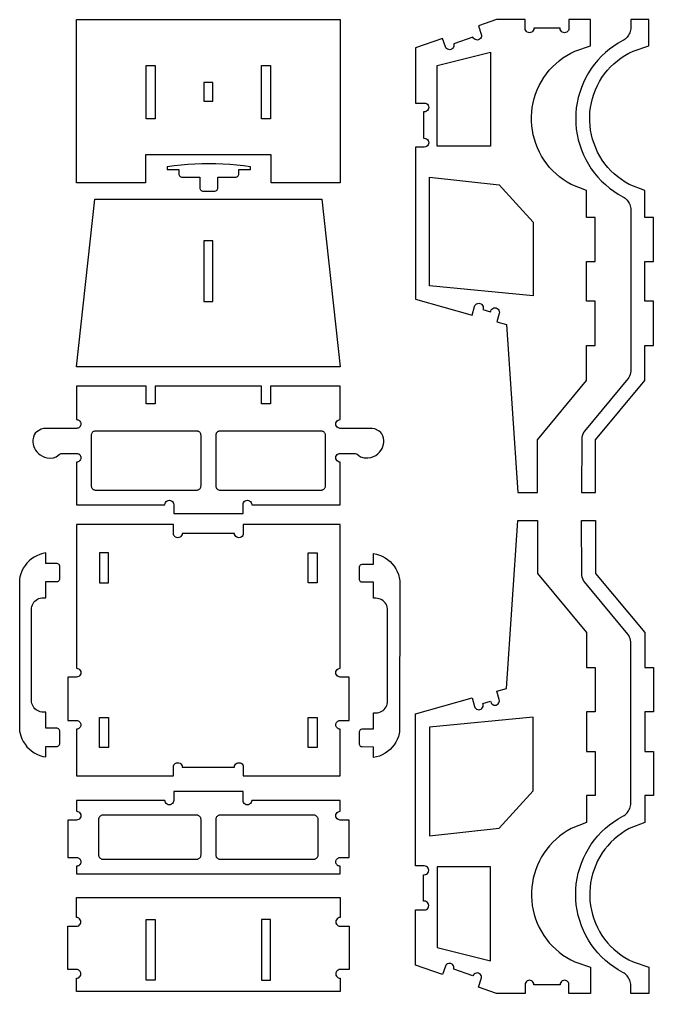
# Model space of a CAD drawing. Extents: x -851 to -288, y 134 to 465.
# Drawn here: x -503.3 to -287.6, y 133.9 to 465.1 of the extents above; entities that cross this region are included whole.
import ezdxf

# ---------------------------------------------------------------- set-up
doc = ezdxf.new("R2010")
doc.units = 0
doc.header["$MEASUREMENT"] = 0
doc.layers.get('0').update_dxf_attribs({"linetype": 'CONTINUOUS'})
doc.layers.get('DEFPOINTS').update_dxf_attribs({"color": 18, "linetype": 'CONTINUOUS'})

msp = doc.modelspace()

# ---------------------------------------------------------------- linework, layer by layer
for points in [[(-417.7, 409.6), (-417.7, 419.11), (-460.45, 419.11), (-460.45, 409.6), (-483.93, 409.6), (-483.93, 465.14), (-394.21, 465.14), (-394.21, 409.6)], [(-328.51, 461.39), (-328.75, 461.08), (-329.06, 460.84), (-329.42, 460.69), (-329.81, 460.64), (-330.2, 460.69), (-330.56, 460.84), (-330.87, 461.08), (-331.11, 461.39), (-331.26, 461.75), (-331.31, 462.14), (-331.31, 465.14), (-341.02, 465.14), (-347.2, 462.98), (-346.21, 460.15), (-346.13, 459.76), (-346.15, 459.37), (-346.27, 459), (-346.49, 458.67), (-346.78, 458.41), (-347.13, 458.24), (-347.51, 458.16), (-347.9, 458.18), (-348.28, 458.3), (-348.6, 458.52), (-348.86, 458.81), (-349.04, 459.16), (-355.61, 456.86), (-355.53, 456.48), (-355.55, 456.09), (-355.68, 455.72), (-355.89, 455.39), (-356.18, 455.13), (-356.53, 454.95), (-356.92, 454.87), (-357.31, 454.89), (-357.68, 455.02), (-358.01, 455.23), (-358.27, 455.52), (-358.44, 455.87), (-359.43, 458.7), (-368.62, 455.49), (-368.62, 436.73), (-365.62, 436.73), (-365.23, 436.68), (-364.87, 436.53), (-364.56, 436.29), (-364.32, 435.98), (-364.17, 435.62), (-364.12, 435.23), (-364.17, 434.84), (-364.32, 434.48), (-364.56, 434.17), (-364.87, 433.93), (-365.23, 433.78), (-365.62, 433.73), (-365.85, 433.73), (-365.85, 424.74), (-365.62, 424.74), (-365.23, 424.69), (-364.87, 424.54), (-364.56, 424.3), (-364.32, 423.99), (-364.17, 423.63), (-364.12, 423.24), (-364.17, 422.85), (-364.32, 422.49), (-364.56, 422.18), (-364.87, 421.94), (-365.23, 421.79), (-365.62, 421.74), (-368.62, 421.74), (-368.62, 370.01), (-349.32, 364.63), (-348.52, 367.52), (-348.36, 367.88), (-348.12, 368.19), (-347.81, 368.43), (-347.44, 368.57), (-347.06, 368.62), (-346.67, 368.57), (-346.31, 368.41), (-346, 368.17), (-345.76, 367.86), (-345.62, 367.49), (-345.57, 367.11), (-345.63, 366.72), (-345.69, 366.5), (-343.06, 365.76), (-343, 365.99), (-342.84, 366.35), (-342.6, 366.66), (-342.29, 366.89), (-341.93, 367.04), (-341.54, 367.08), (-341.15, 367.03), (-340.79, 366.88), (-340.48, 366.63), (-340.25, 366.32), (-340.1, 365.96), (-340.05, 365.57), (-340.11, 365.18), (-340.91, 362.29), (-337.61, 361.37), (-333.81, 304.29), (-327.13, 304.29), (-327.13, 322.25), (-310.42, 342.35), (-310.42, 354.3), (-307.42, 354.3), (-307.42, 369.3), (-310.42, 369.3), (-310.42, 382.8), (-307.42, 382.8), (-307.42, 397.8), (-310.42, 397.8), (-310.42, 407.03), (-315.66, 409.07), (-317.02, 409.84), (-318.33, 410.69), (-319.58, 411.63), (-320.77, 412.64), (-321.9, 413.72), (-322.96, 414.86), (-323.95, 416.07), (-324.86, 417.34), (-325.69, 418.67), (-326.44, 420.04), (-327.1, 421.46), (-327.67, 422.91), (-328.15, 424.4), (-328.54, 425.91), (-328.84, 427.45), (-329.03, 429), (-329.14, 430.56), (-329.14, 432.12), (-329.05, 433.68), (-328.86, 435.23), (-328.58, 436.77), (-328.2, 438.29), (-327.73, 439.78), (-327.17, 441.23), (-326.52, 442.65), (-325.78, 444.03), (-324.96, 445.36), (-324.05, 446.64), (-323.07, 447.85), (-322.02, 449.01), (-320.9, 450.1), (-319.71, 451.11), (-318.46, 452.05), (-317.16, 452.92), (-315.8, 453.69), (-314.4, 454.39), (-309.07, 456.14), (-309.07, 465.14), (-316.4, 465.14), (-316.4, 462.14), (-316.45, 461.75), (-316.6, 461.39), (-316.84, 461.08), (-317.15, 460.84), (-317.51, 460.69), (-317.9, 460.64), (-318.29, 460.69), (-318.65, 460.84), (-318.96, 461.08), (-319.2, 461.39), (-319.35, 461.75), (-319.4, 462.14), (-328.31, 462.14), (-328.36, 461.75)], [(-307.36, 441.23), (-306.71, 442.65), (-305.97, 444.03), (-305.15, 445.36), (-304.24, 446.64), (-303.26, 447.85), (-302.21, 449.01), (-301.09, 450.1), (-299.9, 451.11), (-298.65, 452.05), (-297.35, 452.92), (-295.99, 453.69), (-294.59, 454.39), (-289.26, 456.14), (-289.26, 465.14), (-295.36, 465.14), (-295.36, 462.41), (-295.38, 461.96), (-295.45, 461.51), (-295.55, 461.07), (-295.69, 460.64), (-295.87, 460.22), (-296.09, 459.83), (-296.34, 459.45), (-296.62, 459.1), (-296.94, 458.77), (-297.28, 458.48), (-297.65, 458.21), (-298.04, 457.99), (-299.62, 457.1), (-301.14, 456.11), (-302.6, 455.04), (-303.99, 453.88), (-305.31, 452.64), (-306.56, 451.32), (-307.72, 449.92), (-308.79, 448.47), (-309.77, 446.94), (-310.67, 445.36), (-311.46, 443.74), (-312.15, 442.06), (-312.74, 440.35), (-313.23, 438.6), (-313.61, 436.83), (-313.88, 435.04), (-314.05, 433.23), (-314.1, 431.42), (-314.05, 429.61), (-313.88, 427.81), (-313.61, 426.01), (-313.23, 424.24), (-312.74, 422.5), (-312.15, 420.78), (-311.46, 419.11), (-310.67, 417.48), (-309.77, 415.9), (-308.79, 414.38), (-307.72, 412.92), (-306.56, 411.53), (-305.31, 410.21), (-303.99, 408.97), (-302.6, 407.81), (-301.14, 406.73), (-299.62, 405.75), (-298.04, 404.86), (-297.65, 404.63), (-297.28, 404.37), (-296.94, 404.07), (-296.62, 403.75), (-296.34, 403.39), (-296.09, 403.02), (-295.87, 402.62), (-295.69, 402.2), (-295.55, 401.77), (-295.45, 401.33), (-295.38, 400.88), (-295.36, 400.43), (-295.37, 345.58), (-295.44, 345.01), (-295.57, 344.45), (-295.77, 343.9), (-296.03, 343.39), (-296.34, 342.9), (-311.09, 325.13), (-311.4, 324.65), (-311.66, 324.13), (-311.86, 323.59), (-311.99, 323.02), (-312.06, 322.45), (-312.07, 304.29), (-307.32, 304.29), (-307.32, 322.25), (-290.61, 342.35), (-290.61, 354.3), (-287.61, 354.3), (-287.61, 369.3), (-290.61, 369.3), (-290.61, 382.8), (-287.61, 382.8), (-287.61, 397.8), (-290.61, 397.8), (-290.61, 407.03), (-295.85, 409.07), (-297.21, 409.84), (-298.52, 410.69), (-299.77, 411.63), (-300.96, 412.64), (-302.09, 413.72), (-303.16, 414.86), (-304.14, 416.07), (-305.05, 417.34), (-305.88, 418.67), (-306.63, 420.04), (-307.29, 421.46), (-307.86, 422.91), (-308.35, 424.4), (-308.73, 425.91), (-309.03, 427.45), (-309.22, 429), (-309.33, 430.56), (-309.33, 432.12), (-309.24, 433.68), (-309.05, 435.23), (-308.77, 436.77), (-308.39, 438.29), (-307.92, 439.78)], [(-343.07, 422.1), (-361.24, 422.1), (-361.24, 449.46), (-343.07, 454.05)], [(-460.2, 431.41), (-460.2, 449.47), (-457.2, 449.47), (-457.2, 431.41)], [(-420.95, 431.41), (-420.95, 449.47), (-417.95, 449.47), (-417.95, 431.41)], [(-437.57, 437.38), (-437.57, 443.74), (-440.57, 443.74), (-440.57, 437.38)], [(-424.73, 414.07), (-424.73, 415), (-427.08, 415.33), (-429.44, 415.59), (-431.8, 415.8), (-434.17, 415.95), (-436.53, 416.04), (-438.91, 416.07), (-441.28, 416.04), (-443.65, 415.95), (-446.01, 415.8), (-448.38, 415.59), (-450.73, 415.33), (-453.08, 415), (-453.08, 414.07), (-449.08, 414.07), (-449.07, 412.41), (-449.01, 412.16), (-448.87, 411.93), (-448.69, 411.75), (-448.46, 411.62), (-448.21, 411.55), (-441.97, 411.54), (-441.96, 407.66), (-441.89, 407.41), (-441.76, 407.18), (-441.58, 407), (-441.35, 406.87), (-441.1, 406.8), (-436.84, 406.79), (-436.58, 406.83), (-436.34, 406.93), (-436.13, 407.09), (-436.05, 407.18), (-435.92, 407.41), (-435.85, 407.66), (-435.84, 411.54), (-429.6, 411.55), (-429.35, 411.62), (-429.12, 411.75), (-428.94, 411.93), (-428.81, 412.16), (-428.74, 412.41), (-428.73, 414.07)], [(-328.6, 396.25), (-328.6, 371.12), (-363.87, 374.6), (-363.87, 411.47), (-340.12, 408.96)], [(-483.93, 346.97), (-477.72, 404), (-400.43, 404), (-394.21, 346.97)], [(-437.57, 369.22), (-437.57, 389.81), (-440.57, 389.81), (-440.57, 369.22)], [(-495.55, 316.64), (-494.78, 316.32), (-493.88, 316.09), (-492.89, 316), (-491.82, 316.09), (-490.86, 316.4), (-489.81, 317.2), (-489.49, 317.4), (-489.13, 317.53), (-488.75, 317.6), (-483.93, 317.6), (-483.74, 317.59), (-483.55, 317.55), (-483.36, 317.48), (-483.18, 317.4), (-483.02, 317.29), (-482.87, 317.16), (-482.74, 317.01), (-482.64, 316.85), (-482.55, 316.67), (-482.49, 316.49), (-482.45, 316.29), (-482.43, 316.1), (-482.45, 315.9), (-482.49, 315.71), (-482.55, 315.53), (-482.64, 315.35), (-482.74, 315.19), (-482.87, 315.04), (-483.02, 314.91), (-483.18, 314.8), (-483.36, 314.71), (-483.55, 314.65), (-483.74, 314.61), (-483.93, 314.6), (-483.93, 300.12), (-453.85, 300.12), (-453.8, 300.51), (-453.65, 300.87), (-453.41, 301.18), (-453.1, 301.42), (-452.74, 301.57), (-452.35, 301.62), (-451.97, 301.57), (-451.6, 301.42), (-451.29, 301.18), (-451.05, 300.87), (-450.9, 300.51), (-450.85, 300.12), (-450.85, 297.12), (-427.29, 297.12), (-427.29, 300.12), (-427.24, 300.51), (-427.09, 300.87), (-426.86, 301.18), (-426.54, 301.42), (-426.18, 301.57), (-425.79, 301.62), (-425.41, 301.57), (-425.04, 301.42), (-424.73, 301.18), (-424.5, 300.87), (-424.35, 300.51), (-424.29, 300.12), (-394.21, 300.12), (-394.21, 314.6), (-394.6, 314.65), (-394.96, 314.8), (-395.27, 315.04), (-395.51, 315.35), (-395.66, 315.71), (-395.71, 316.1), (-395.66, 316.49), (-395.51, 316.85), (-395.27, 317.16), (-394.96, 317.4), (-394.6, 317.55), (-394.21, 317.6), (-389.53, 317.6), (-389.15, 317.56), (-388.78, 317.45), (-388.44, 317.28), (-387.35, 316.42), (-386.11, 316.06), (-384.85, 316.02), (-383.82, 316.19), (-382.9, 316.5), (-382.14, 316.89), (-381.42, 317.42), (-380.88, 317.95), (-380.39, 318.55), (-379.98, 319.23), (-379.67, 319.94), (-379.46, 320.69), (-379.39, 321.26), (-379.39, 322.02), (-379.49, 322.74), (-379.72, 323.55), (-380.04, 324.22), (-380.42, 324.72), (-380.97, 325.18), (-382.48, 325.9), (-383.31, 326.08), (-394.21, 326.1), (-394.6, 326.15), (-394.96, 326.3), (-395.27, 326.54), (-395.51, 326.85), (-395.66, 327.21), (-395.71, 327.6), (-395.66, 327.98), (-395.51, 328.35), (-395.27, 328.66), (-394.96, 328.89), (-394.6, 329.04), (-394.21, 329.1), (-394.21, 340.48), (-417.95, 340.48), (-417.95, 334.38), (-420.95, 334.38), (-420.95, 340.48), (-457.2, 340.48), (-457.2, 334.38), (-460.2, 334.38), (-460.2, 340.48), (-483.93, 340.48), (-483.93, 329.1), (-483.74, 329.08), (-483.55, 329.04), (-483.36, 328.98), (-483.18, 328.89), (-483.02, 328.79), (-482.87, 328.66), (-482.74, 328.51), (-482.64, 328.35), (-482.55, 328.17), (-482.49, 327.98), (-482.45, 327.79), (-482.43, 327.6), (-482.45, 327.4), (-482.49, 327.21), (-482.55, 327.02), (-482.64, 326.85), (-482.74, 326.68), (-482.87, 326.54), (-483.02, 326.41), (-483.18, 326.3), (-483.36, 326.21), (-483.55, 326.15), (-483.74, 326.11), (-483.93, 326.1), (-494.47, 326.1), (-495.2, 326.03), (-495.99, 325.78), (-497.49, 324.95), (-497.96, 324.44), (-498.31, 323.84), (-498.58, 323.08), (-498.74, 322.2), (-498.77, 321.45), (-498.69, 320.69), (-498.54, 320.13), (-498.25, 319.4), (-497.87, 318.72), (-497.4, 318.09), (-496.87, 317.54), (-496.3, 317.08)], [(-477.43, 325.19), (-477.63, 325.18), (-477.82, 325.14), (-478.01, 325.08), (-478.18, 324.99), (-478.35, 324.88), (-478.49, 324.75), (-478.62, 324.6), (-478.73, 324.44), (-478.82, 324.27), (-478.88, 324.08), (-478.92, 323.89), (-478.93, 323.69), (-478.93, 306.62), (-478.92, 306.42), (-478.88, 306.23), (-478.82, 306.04), (-478.73, 305.87), (-478.62, 305.7), (-478.49, 305.56), (-478.35, 305.43), (-478.18, 305.32), (-478.01, 305.23), (-477.82, 305.17), (-477.63, 305.13), (-477.43, 305.12), (-443.07, 305.12), (-442.88, 305.13), (-442.69, 305.17), (-442.5, 305.23), (-442.32, 305.32), (-442.16, 305.43), (-442.01, 305.56), (-441.88, 305.7), (-441.78, 305.87), (-441.69, 306.04), (-441.63, 306.23), (-441.59, 306.42), (-441.57, 306.62), (-441.57, 323.69), (-441.59, 323.89), (-441.63, 324.08), (-441.69, 324.27), (-441.78, 324.44), (-441.88, 324.6), (-442.01, 324.75), (-442.16, 324.88), (-442.32, 324.99), (-442.5, 325.08), (-442.69, 325.14), (-442.88, 325.18), (-443.07, 325.19)], [(-435.07, 325.19), (-435.27, 325.18), (-435.46, 325.14), (-435.65, 325.08), (-435.82, 324.99), (-435.99, 324.88), (-436.13, 324.75), (-436.26, 324.6), (-436.37, 324.44), (-436.46, 324.27), (-436.52, 324.08), (-436.56, 323.89), (-436.57, 323.69), (-436.57, 306.62), (-436.56, 306.42), (-436.52, 306.23), (-436.46, 306.04), (-436.37, 305.87), (-436.26, 305.7), (-436.13, 305.56), (-435.99, 305.43), (-435.82, 305.32), (-435.65, 305.23), (-435.46, 305.17), (-435.27, 305.13), (-435.07, 305.12), (-400.71, 305.12), (-400.52, 305.13), (-400.33, 305.17), (-400.14, 305.23), (-399.96, 305.32), (-399.8, 305.43), (-399.65, 305.56), (-399.52, 305.7), (-399.42, 305.87), (-399.33, 306.04), (-399.27, 306.23), (-399.23, 306.42), (-399.21, 306.62), (-399.21, 323.69), (-399.23, 323.89), (-399.27, 324.08), (-399.33, 324.27), (-399.42, 324.44), (-399.52, 324.6), (-399.65, 324.75), (-399.8, 324.88), (-399.96, 324.99), (-400.14, 325.08), (-400.33, 325.14), (-400.52, 325.18), (-400.71, 325.19)], [(-447.97, 290.39), (-448.02, 290), (-448.17, 289.64), (-448.41, 289.32), (-448.72, 289.09), (-449.08, 288.94), (-449.47, 288.89), (-449.86, 288.94), (-450.22, 289.09), (-450.53, 289.32), (-450.77, 289.64), (-450.92, 290), (-450.97, 290.39), (-450.97, 293.39), (-483.93, 293.39), (-483.93, 244.54), (-483.55, 244.48), (-483.18, 244.33), (-482.87, 244.1), (-482.64, 243.79), (-482.49, 243.42), (-482.43, 243.04), (-482.49, 242.65), (-482.64, 242.29), (-482.87, 241.97), (-483.18, 241.74), (-483.55, 241.59), (-483.93, 241.54), (-486.93, 241.54), (-486.93, 226.78), (-483.93, 226.78), (-483.55, 226.72), (-483.18, 226.57), (-482.87, 226.34), (-482.64, 226.03), (-482.49, 225.66), (-482.43, 225.28), (-482.49, 224.89), (-482.64, 224.53), (-482.87, 224.21), (-483.18, 223.98), (-483.55, 223.83), (-483.93, 223.78), (-483.93, 207.9), (-450.97, 207.9), (-450.97, 210.9), (-450.92, 211.29), (-450.77, 211.65), (-450.53, 211.96), (-450.22, 212.2), (-449.86, 212.35), (-449.47, 212.4), (-449.08, 212.35), (-448.72, 212.2), (-448.41, 211.96), (-448.17, 211.65), (-448.02, 211.29), (-447.97, 210.9), (-430.18, 210.9), (-430.13, 211.29), (-429.98, 211.65), (-429.74, 211.96), (-429.43, 212.2), (-429.07, 212.35), (-428.68, 212.4), (-428.29, 212.35), (-427.93, 212.2), (-427.62, 211.96), (-427.38, 211.65), (-427.23, 211.29), (-427.18, 210.9), (-427.18, 207.9), (-394.21, 207.9), (-394.21, 223.78), (-394.41, 223.79), (-394.6, 223.83), (-394.79, 223.89), (-394.96, 223.98), (-395.13, 224.09), (-395.27, 224.21), (-395.4, 224.36), (-395.51, 224.53), (-395.6, 224.7), (-395.66, 224.89), (-395.7, 225.08), (-395.71, 225.28), (-395.7, 225.47), (-395.66, 225.66), (-395.6, 225.85), (-395.51, 226.03), (-395.4, 226.19), (-395.27, 226.34), (-395.13, 226.47), (-394.96, 226.57), (-394.79, 226.66), (-394.6, 226.72), (-394.41, 226.76), (-394.21, 226.78), (-391.21, 226.78), (-391.21, 241.54), (-394.21, 241.54), (-394.6, 241.59), (-394.96, 241.74), (-395.27, 241.97), (-395.51, 242.29), (-395.66, 242.65), (-395.71, 243.04), (-395.66, 243.42), (-395.51, 243.79), (-395.27, 244.1), (-394.96, 244.33), (-394.6, 244.48), (-394.21, 244.54), (-394.21, 293.39), (-427.18, 293.39), (-427.18, 290.39), (-427.23, 290), (-427.38, 289.64), (-427.62, 289.32), (-427.93, 289.09), (-428.29, 288.94), (-428.68, 288.89), (-429.07, 288.94), (-429.43, 289.09), (-429.74, 289.32), (-429.98, 289.64), (-430.13, 290), (-430.18, 290.39)], [(-289.26, 133.91), (-295.36, 133.91), (-295.36, 136.63), (-295.38, 137.08), (-295.45, 137.53), (-295.55, 137.97), (-295.69, 138.41), (-295.87, 138.82), (-296.09, 139.22), (-296.34, 139.6), (-296.62, 139.95), (-296.94, 140.27), (-297.28, 140.57), (-297.65, 140.83), (-298.04, 141.06), (-299.62, 141.95), (-301.14, 142.93), (-302.6, 144.01), (-303.99, 145.17), (-305.31, 146.41), (-306.56, 147.73), (-307.72, 149.12), (-308.79, 150.58), (-309.77, 152.1), (-310.67, 153.68), (-311.46, 155.31), (-312.15, 156.98), (-312.74, 158.7), (-313.23, 160.44), (-313.61, 162.22), (-313.88, 164.01), (-314.05, 165.81), (-314.1, 167.62), (-314.05, 169.43), (-313.88, 171.24), (-313.61, 173.03), (-313.23, 174.8), (-312.74, 176.55), (-312.15, 178.26), (-311.46, 179.94), (-310.67, 181.57), (-309.77, 183.14), (-308.79, 184.67), (-307.72, 186.13), (-306.56, 187.52), (-305.31, 188.84), (-303.99, 190.08), (-302.6, 191.24), (-301.14, 192.31), (-299.62, 193.3), (-298.04, 194.19), (-297.65, 194.42), (-297.28, 194.68), (-296.94, 194.97), (-296.62, 195.3), (-296.34, 195.65), (-296.09, 196.03), (-295.87, 196.43), (-295.69, 196.84), (-295.55, 197.27), (-295.45, 197.71), (-295.38, 198.16), (-295.36, 198.61), (-295.37, 253.46), (-295.44, 254.04), (-295.57, 254.6), (-295.77, 255.14), (-296.03, 255.66), (-296.34, 256.14), (-311.09, 273.92), (-311.4, 274.4), (-311.66, 274.92), (-311.86, 275.46), (-311.99, 276.02), (-312.06, 276.6), (-312.07, 294.76), (-307.32, 294.76), (-307.32, 276.79), (-290.61, 256.7), (-290.61, 244.75), (-287.61, 244.75), (-287.61, 229.75), (-290.61, 229.75), (-290.61, 216.25), (-287.61, 216.25), (-287.61, 201.25), (-290.61, 201.25), (-290.61, 192.02), (-295.85, 189.97), (-297.21, 189.2), (-298.52, 188.35), (-299.77, 187.42), (-300.96, 186.41), (-302.09, 185.33), (-303.16, 184.18), (-304.14, 182.97), (-305.05, 181.7), (-305.88, 180.38), (-306.63, 179), (-307.29, 177.59), (-307.86, 176.13), (-308.35, 174.65), (-308.73, 173.13), (-309.03, 171.6), (-309.22, 170.05), (-309.33, 168.49), (-309.33, 166.93), (-309.24, 165.37), (-309.05, 163.81), (-308.77, 162.28), (-308.39, 160.76), (-307.92, 159.27), (-307.36, 157.81), (-306.71, 156.39), (-305.97, 155.01), (-305.15, 153.68), (-304.24, 152.41), (-303.26, 151.19), (-302.21, 150.04), (-301.09, 148.95), (-299.9, 147.93), (-298.65, 146.99), (-297.35, 146.13), (-295.99, 145.35), (-294.59, 144.66), (-289.26, 142.91)], [(-496.27, 229.7), (-496.76, 229.87), (-497.23, 230.1), (-497.67, 230.39), (-498.06, 230.74), (-498.4, 231.13), (-498.69, 231.57), (-498.93, 232.04), (-499.09, 232.53), (-499.2, 233.04), (-499.23, 233.57), (-499.23, 264.52), (-499.2, 265.04), (-499.09, 265.56), (-498.93, 266.05), (-498.69, 266.52), (-498.4, 266.96), (-498.06, 267.35), (-497.67, 267.69), (-497.23, 267.99), (-496.76, 268.22), (-496.27, 268.39), (-495.75, 268.49), (-495.23, 268.52), (-494.4, 268.52), (-494.4, 273.97), (-490.52, 273.98), (-490.27, 274.04), (-490.04, 274.18), (-489.85, 274.36), (-489.72, 274.59), (-489.66, 274.84), (-489.66, 279.27), (-489.72, 279.52), (-489.85, 279.75), (-490.04, 279.93), (-490.27, 280.07), (-490.52, 280.13), (-494.4, 280.14), (-494.4, 283.74), (-495.44, 283.53), (-496.45, 283.21), (-497.43, 282.79), (-498.36, 282.28), (-499.23, 281.68), (-500.05, 281), (-500.79, 280.24), (-501.45, 279.41), (-502.03, 278.53), (-502.52, 277.58), (-502.91, 276.6), (-503.21, 275.58), (-503.33, 274.81), (-503.34, 223.66), (-503.31, 223.08), (-502.91, 221.49), (-502.52, 220.5), (-502.03, 219.56), (-501.45, 218.67), (-500.79, 217.84), (-500.05, 217.09), (-499.23, 216.4), (-498.36, 215.8), (-497.43, 215.29), (-496.45, 214.88), (-495.44, 214.56), (-494.4, 214.34), (-494.4, 217.95), (-490.52, 217.95), (-490.27, 218.02), (-490.04, 218.15), (-489.85, 218.34), (-489.72, 218.56), (-489.66, 218.82), (-489.66, 223.25), (-489.72, 223.5), (-489.85, 223.73), (-490.04, 223.91), (-490.27, 224.04), (-490.52, 224.11), (-494.4, 224.12), (-494.4, 229.57), (-495.23, 229.57), (-495.75, 229.6)], [(-473.06, 273.57), (-473.06, 283.74), (-476.06, 283.74), (-476.06, 273.57)], [(-402.09, 283.74), (-402.09, 273.57), (-405.09, 273.57), (-405.09, 283.74)], [(-374.01, 222.86), (-374.11, 222.29), (-374.4, 221.27), (-374.8, 220.29), (-375.29, 219.35), (-375.87, 218.46), (-376.53, 217.63), (-377.27, 216.87), (-378.08, 216.19), (-378.96, 215.59), (-379.89, 215.08), (-380.87, 214.66), (-381.88, 214.34), (-382.92, 214.13), (-382.92, 217.73), (-386.8, 217.74), (-387.05, 217.81), (-387.28, 217.94), (-387.46, 218.12), (-387.59, 218.35), (-387.66, 218.6), (-387.66, 223.03), (-387.59, 223.28), (-387.46, 223.51), (-387.28, 223.7), (-387.05, 223.83), (-386.8, 223.89), (-382.92, 223.9), (-382.92, 229.35), (-382.09, 229.35), (-381.57, 229.38), (-381.05, 229.49), (-380.56, 229.65), (-380.09, 229.89), (-379.65, 230.18), (-379.26, 230.52), (-378.91, 230.91), (-378.62, 231.35), (-378.39, 231.82), (-378.22, 232.31), (-378.12, 232.83), (-378.09, 233.35), (-378.09, 264.31), (-378.12, 264.83), (-378.22, 265.34), (-378.39, 265.84), (-378.62, 266.31), (-378.91, 266.74), (-379.26, 267.13), (-379.65, 267.48), (-380.09, 267.77), (-380.56, 268), (-381.05, 268.17), (-381.57, 268.27), (-382.09, 268.31), (-382.92, 268.31), (-382.92, 273.75), (-386.8, 273.76), (-387.05, 273.83), (-387.28, 273.96), (-387.46, 274.14), (-387.59, 274.37), (-387.66, 274.62), (-387.66, 279.06), (-387.59, 279.31), (-387.46, 279.53), (-387.28, 279.72), (-387.05, 279.85), (-386.8, 279.92), (-382.92, 279.92), (-382.92, 283.53), (-381.88, 283.31), (-380.87, 282.99), (-379.89, 282.58), (-378.96, 282.07), (-378.08, 281.47), (-377.27, 280.79), (-376.53, 280.03), (-375.87, 279.2), (-375.29, 278.31), (-374.8, 277.37), (-374.4, 276.38), (-374.01, 274.79), (-373.98, 274.21)], [(-473.06, 227.72), (-473.06, 217.54), (-476.06, 217.54), (-476.06, 227.72)], [(-402.09, 227.72), (-402.09, 217.54), (-405.09, 217.54), (-405.09, 227.72)], [(-328.6, 202.8), (-328.6, 227.92), (-363.87, 224.44), (-363.87, 187.58), (-340.12, 190.09)], [(-483.93, 192.91), (-486.93, 192.91), (-486.93, 180.18), (-483.93, 180.18), (-483.74, 180.17), (-483.55, 180.13), (-483.36, 180.07), (-483.18, 179.98), (-483.02, 179.87), (-482.87, 179.74), (-482.74, 179.59), (-482.64, 179.43), (-482.55, 179.25), (-482.49, 179.07), (-482.45, 178.88), (-482.43, 178.68), (-482.45, 178.48), (-482.49, 178.29), (-482.55, 178.11), (-482.64, 177.93), (-482.74, 177.77), (-482.87, 177.62), (-483.02, 177.49), (-483.18, 177.38), (-483.36, 177.29), (-483.55, 177.23), (-483.74, 177.19), (-483.93, 177.18), (-483.93, 174.57), (-394.21, 174.57), (-394.21, 177.18), (-394.41, 177.19), (-394.6, 177.23), (-394.79, 177.29), (-394.96, 177.38), (-395.13, 177.49), (-395.27, 177.62), (-395.4, 177.77), (-395.51, 177.93), (-395.6, 178.11), (-395.66, 178.29), (-395.7, 178.48), (-395.71, 178.68), (-395.7, 178.88), (-395.66, 179.07), (-395.6, 179.25), (-395.51, 179.43), (-395.4, 179.59), (-395.27, 179.74), (-395.13, 179.87), (-394.96, 179.98), (-394.79, 180.07), (-394.6, 180.13), (-394.41, 180.17), (-394.21, 180.18), (-391.21, 180.18), (-391.21, 192.91), (-394.21, 192.91), (-394.6, 192.96), (-394.96, 193.11), (-395.27, 193.35), (-395.51, 193.66), (-395.66, 194.02), (-395.71, 194.41), (-395.66, 194.8), (-395.51, 195.16), (-395.27, 195.47), (-394.96, 195.71), (-394.6, 195.86), (-394.21, 195.91), (-394.21, 199.57), (-424.29, 199.57), (-424.35, 199.18), (-424.5, 198.82), (-424.73, 198.51), (-425.04, 198.27), (-425.41, 198.12), (-425.79, 198.07), (-426.18, 198.12), (-426.54, 198.27), (-426.86, 198.51), (-427.09, 198.82), (-427.24, 199.18), (-427.29, 199.57), (-427.29, 202.57), (-450.85, 202.57), (-450.85, 199.57), (-450.9, 199.18), (-451.05, 198.82), (-451.29, 198.51), (-451.6, 198.27), (-451.97, 198.12), (-452.35, 198.07), (-452.74, 198.12), (-453.1, 198.27), (-453.41, 198.51), (-453.65, 198.82), (-453.8, 199.18), (-453.85, 199.57), (-483.93, 199.57), (-483.93, 195.91), (-483.55, 195.86), (-483.18, 195.71), (-482.87, 195.47), (-482.64, 195.16), (-482.49, 194.8), (-482.43, 194.41), (-482.49, 194.02), (-482.64, 193.66), (-482.87, 193.35), (-483.18, 193.11), (-483.55, 192.96)], [(-476.43, 181.07), (-476.42, 180.88), (-476.38, 180.68), (-476.32, 180.5), (-476.23, 180.32), (-476.12, 180.16), (-475.99, 180.01), (-475.85, 179.88), (-475.68, 179.77), (-475.51, 179.69), (-475.32, 179.62), (-475.13, 179.58), (-474.93, 179.57), (-443.07, 179.57), (-442.88, 179.58), (-442.69, 179.62), (-442.5, 179.69), (-442.32, 179.77), (-442.16, 179.88), (-442.01, 180.01), (-441.88, 180.16), (-441.78, 180.32), (-441.69, 180.5), (-441.63, 180.68), (-441.59, 180.88), (-441.57, 181.07), (-441.57, 193.07), (-441.59, 193.27), (-441.63, 193.46), (-441.69, 193.65), (-441.78, 193.82), (-441.88, 193.98), (-442.01, 194.13), (-442.16, 194.26), (-442.32, 194.37), (-442.5, 194.46), (-442.69, 194.52), (-442.88, 194.56), (-443.07, 194.57), (-474.93, 194.57), (-475.13, 194.56), (-475.32, 194.52), (-475.51, 194.46), (-475.68, 194.37), (-475.85, 194.26), (-475.99, 194.13), (-476.12, 193.98), (-476.23, 193.82), (-476.32, 193.65), (-476.38, 193.46), (-476.42, 193.27), (-476.43, 193.07)], [(-436.57, 181.07), (-436.56, 180.88), (-436.52, 180.68), (-436.46, 180.5), (-436.37, 180.32), (-436.26, 180.16), (-436.13, 180.01), (-435.99, 179.88), (-435.82, 179.77), (-435.65, 179.69), (-435.46, 179.62), (-435.27, 179.58), (-435.07, 179.57), (-403.21, 179.57), (-403.02, 179.58), (-402.83, 179.62), (-402.64, 179.69), (-402.46, 179.77), (-402.3, 179.88), (-402.15, 180.01), (-402.02, 180.16), (-401.92, 180.32), (-401.83, 180.5), (-401.77, 180.68), (-401.73, 180.88), (-401.71, 181.07), (-401.71, 193.07), (-401.73, 193.27), (-401.77, 193.46), (-401.83, 193.65), (-401.92, 193.82), (-402.02, 193.98), (-402.15, 194.13), (-402.3, 194.26), (-402.46, 194.37), (-402.64, 194.46), (-402.83, 194.52), (-403.02, 194.56), (-403.21, 194.57), (-435.07, 194.57), (-435.27, 194.56), (-435.46, 194.52), (-435.65, 194.46), (-435.82, 194.37), (-435.99, 194.26), (-436.13, 194.13), (-436.26, 193.98), (-436.37, 193.82), (-436.46, 193.65), (-436.52, 193.46), (-436.56, 193.27), (-436.57, 193.07)], [(-343.07, 176.95), (-361.24, 176.95), (-361.24, 149.59), (-343.07, 145)], [(-457.2, 138.47), (-460.2, 138.47), (-460.2, 159.1), (-457.2, 159.1)], [(-420.95, 138.47), (-417.95, 138.47), (-417.95, 159.1), (-420.95, 159.1)]]:
    msp.add_lwpolyline(points, close=True)
at = {"layer": 'DEFPOINTS'}
for points in [[(-349.04, 139.89), (-355.61, 142.18), (-355.53, 142.57), (-355.55, 142.96), (-355.68, 143.33), (-355.89, 143.66), (-356.18, 143.92), (-356.53, 144.09), (-356.92, 144.17), (-357.31, 144.15), (-357.68, 144.03), (-358.01, 143.82), (-358.27, 143.52), (-358.44, 143.17), (-359.43, 140.34), (-368.62, 143.55), (-368.62, 162.31), (-365.62, 162.31), (-365.23, 162.36), (-364.87, 162.51), (-364.56, 162.75), (-364.32, 163.06), (-364.17, 163.43), (-364.12, 163.81), (-364.17, 164.2), (-364.32, 164.56), (-364.56, 164.87), (-364.87, 165.11), (-365.23, 165.26), (-365.62, 165.31), (-365.85, 165.31), (-365.85, 174.3), (-365.62, 174.3), (-365.23, 174.36), (-364.87, 174.51), (-364.56, 174.74), (-364.32, 175.05), (-364.17, 175.42), (-364.12, 175.8), (-364.17, 176.19), (-364.32, 176.55), (-364.56, 176.87), (-364.87, 177.1), (-365.23, 177.25), (-365.62, 177.3), (-368.62, 177.3), (-368.62, 229.04), (-349.32, 234.41), (-348.52, 231.52), (-348.36, 231.16), (-348.12, 230.85), (-347.81, 230.62), (-347.44, 230.47), (-347.06, 230.43), (-346.67, 230.48), (-346.31, 230.63), (-346, 230.87), (-345.76, 231.19), (-345.62, 231.55), (-345.57, 231.94), (-345.63, 232.33), (-345.69, 232.55), (-343.06, 233.28), (-343, 233.06), (-342.84, 232.7), (-342.6, 232.39), (-342.29, 232.16), (-341.93, 232.01), (-341.54, 231.96), (-341.15, 232.02), (-340.79, 232.17), (-340.48, 232.41), (-340.25, 232.72), (-340.1, 233.09), (-340.05, 233.48), (-340.11, 233.86), (-340.91, 236.75), (-337.61, 237.67), (-333.81, 294.76), (-327.13, 294.76), (-327.13, 276.79), (-310.42, 256.7), (-310.42, 244.75), (-307.42, 244.75), (-307.42, 229.75), (-310.42, 229.75), (-310.42, 216.25), (-307.42, 216.25), (-307.42, 201.25), (-310.42, 201.25), (-310.42, 192.02), (-315.66, 189.97), (-317.02, 189.2), (-318.33, 188.35), (-319.58, 187.42), (-320.77, 186.41), (-321.9, 185.33), (-322.96, 184.18), (-323.95, 182.97), (-324.86, 181.7), (-325.69, 180.38), (-326.44, 179), (-327.1, 177.59), (-327.67, 176.13), (-328.15, 174.65), (-328.54, 173.13), (-328.84, 171.6), (-329.03, 170.05), (-329.14, 168.49), (-329.14, 166.93), (-329.05, 165.37), (-328.86, 163.81), (-328.58, 162.28), (-328.2, 160.76), (-327.73, 159.27), (-327.17, 157.81), (-326.52, 156.39), (-325.78, 155.01), (-324.96, 153.68), (-324.05, 152.41), (-323.07, 151.19), (-322.02, 150.04), (-320.9, 148.95), (-319.71, 147.93), (-318.46, 146.99), (-317.16, 146.13), (-315.8, 145.35), (-314.4, 144.66), (-309.07, 142.91), (-309.07, 133.91), (-316.4, 133.91), (-316.4, 136.91), (-316.45, 137.29), (-316.6, 137.66), (-316.84, 137.97), (-317.15, 138.21), (-317.51, 138.35), (-317.9, 138.41), (-318.29, 138.35), (-318.65, 138.21), (-318.96, 137.97), (-319.2, 137.66), (-319.35, 137.29), (-319.4, 136.91), (-328.31, 136.91), (-328.36, 137.29), (-328.51, 137.66), (-328.75, 137.97), (-329.06, 138.21), (-329.42, 138.35), (-329.81, 138.41), (-330.2, 138.35), (-330.56, 138.21), (-330.87, 137.97), (-331.11, 137.66), (-331.26, 137.29), (-331.31, 136.91), (-331.31, 133.91), (-341.02, 133.91), (-347.2, 136.07), (-346.21, 138.9), (-346.13, 139.28), (-346.15, 139.67), (-346.27, 140.04), (-346.49, 140.37), (-346.78, 140.63), (-347.13, 140.81), (-347.51, 140.89), (-347.9, 140.87), (-348.28, 140.74), (-348.6, 140.53), (-348.86, 140.24)], [(-482.49, 140.98), (-482.64, 141.34), (-482.87, 141.65), (-483.18, 141.89), (-483.55, 142.04), (-483.93, 142.09), (-486.93, 142.09), (-486.93, 156.77), (-483.93, 156.77), (-483.55, 156.82), (-483.18, 156.97), (-482.87, 157.21), (-482.64, 157.52), (-482.49, 157.88), (-482.43, 158.27), (-482.49, 158.66), (-482.64, 159.02), (-482.87, 159.33), (-483.18, 159.57), (-483.55, 159.72), (-483.93, 159.77), (-483.93, 166.59), (-394.21, 166.59), (-394.21, 159.77), (-394.6, 159.72), (-394.96, 159.57), (-395.27, 159.33), (-395.51, 159.02), (-395.66, 158.66), (-395.71, 158.27), (-395.66, 157.88), (-395.51, 157.52), (-395.27, 157.21), (-394.96, 156.97), (-394.6, 156.82), (-394.21, 156.77), (-391.21, 156.77), (-391.21, 142.09), (-394.21, 142.09), (-394.6, 142.04), (-394.96, 141.89), (-395.27, 141.65), (-395.51, 141.34), (-395.66, 140.98), (-395.71, 140.59), (-395.66, 140.2), (-395.51, 139.84), (-395.27, 139.53), (-394.96, 139.29), (-394.6, 139.14), (-394.21, 139.09), (-394.21, 134.64), (-483.93, 134.64), (-483.93, 139.09), (-483.55, 139.14), (-483.18, 139.29), (-482.87, 139.53), (-482.64, 139.84), (-482.49, 140.2), (-482.43, 140.59)]]:
    msp.add_lwpolyline(points, close=True, dxfattribs=at)

doc.saveas('drawing.dxf')
